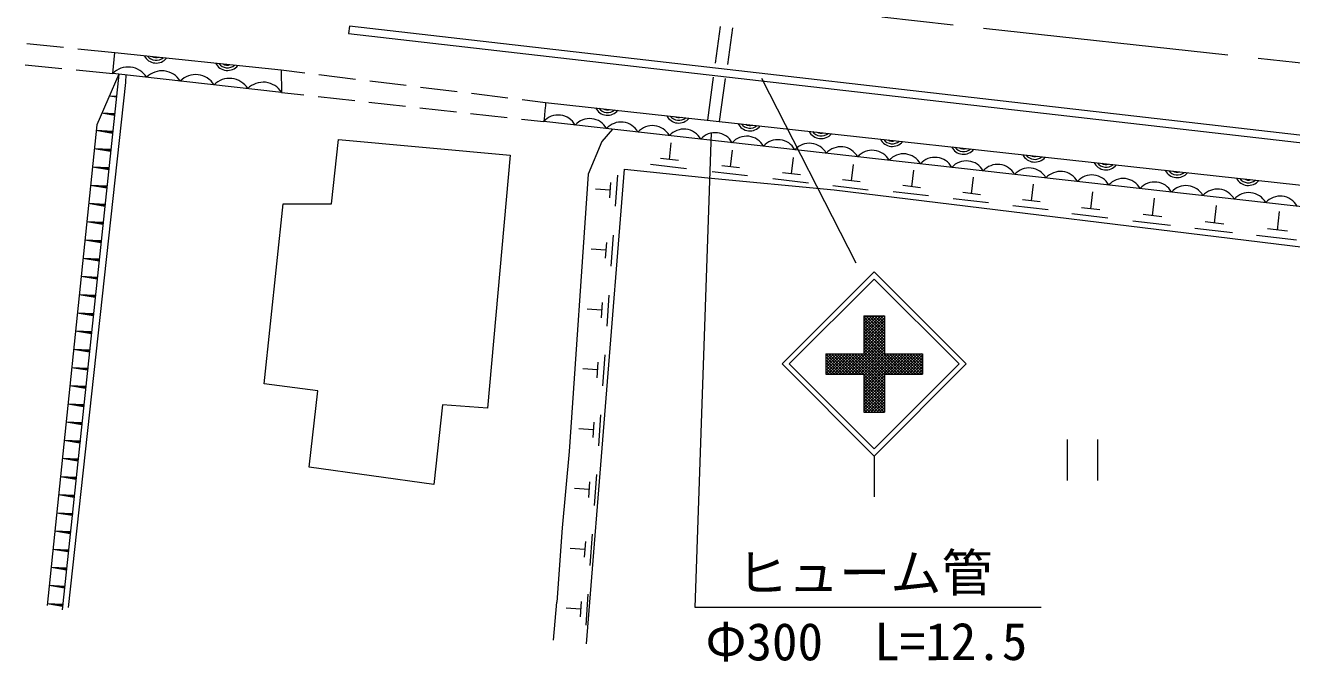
# Model space of a CAD drawing. Units: millimetres, scale not verified. Extents: x 40000 to 680000, y 20000 to 380000.
# Drawn here: x 237495 to 299366, y 256229 to 287330 of the extents above; entities that cross this region are included whole.
import ezdxf
from ezdxf.enums import TextEntityAlignment as Align

# ---------------------------------------------------------------- set-up
doc = ezdxf.new("R2010")
doc.units = ezdxf.units.MM
doc.header["$LTSCALE"] = 1000
doc.linetypes.add('CHAIN', pattern=[18.5, 12, -1.5, 3.5, -1.5])
for name, color, linetype, lineweight in [('M-BGD', 7, 'Continuous', 13), ('M-BMK', 2, 'CHAIN', 13), ('M-STR-HTXT', 7, 'Continuous', 13), ('M-STR-STRC', 7, 'Continuous', 13), ('M-STR-STRD', 7, 'Continuous', 13)]:
    doc.layers.add(name, color=color, linetype=linetype, lineweight=lineweight)
doc.styles.add('ＭＳ ゴシック', font='')
doc.styles.get('ＭＳ ゴシック').set_extended_font_data('MS Gothic')

msp = doc.modelspace()

# ---------------------------------------------------------------- linework, layer by layer
at = {"layer": 'M-BGD'}
for p, q in [((271450, 287267), (271203, 285484)), ((272052, 287200), (271794, 285418)), ((237571, 286448), (239361, 286259)), ((240057, 286185), (241862, 285995)), ((241768, 284976), (241862, 285995)), ((241862, 285995), (249998, 285147)), ((237495, 285393), (239286, 285218)), ((242062, 284943), (239295, 258758)), ((239983, 285150), (241768, 284976)), ((242062, 284943), (240983, 282462)), ((250015, 284053), (241768, 284976)), ((242412, 284922), (242385, 284537)), ((249998, 285147), (251147, 285006)), ((249998, 285147), (250015, 284053)), ((251842, 284921), (253629, 284702)), ((254323, 284617), (256110, 284397)), ((271107, 284791), (270817, 282697)), ((271694, 284725), (271391, 282634)), ((242385, 284537), (239591, 258883)), ((250015, 284053), (251103, 283932)), ((256805, 284312), (258591, 284093)), ((259286, 284008), (261073, 283789)), ((241946, 283838), (241603, 283874)), ((241948, 283858), (241603, 283874)), ((241943, 283817), (241603, 283874)), ((241948, 283858), (241943, 283817)), ((251799, 283855), (253588, 283656)), ((254284, 283578), (256073, 283379)), ((261768, 283703), (262917, 283562)), ((262917, 283562), (314964, 277860)), ((241854, 282968), (241232, 283033)), ((241858, 283005), (241232, 283033)), ((241850, 282930), (241232, 283033)), ((241858, 283005), (241850, 282930)), ((256768, 283302), (258557, 283103)), ((259253, 283026), (261042, 282827)), ((261738, 282749), (262826, 282628)), ((240983, 282462), (238559, 258972)), ((241762, 282097), (240954, 282183)), ((241767, 282146), (240954, 282183)), ((241757, 282049), (240954, 282183)), ((241767, 282146), (241757, 282049)), ((314966, 276767), (262826, 282628)), ((266176, 282251), (265668, 281658)), ((252460, 278610), (252799, 281743)), ((252799, 281743), (261181, 280981)), ((265668, 281658), (264991, 280049)), ((268962, 280774), (269057, 281592)), ((241667, 281205), (240862, 281290)), ((241672, 281253), (240862, 281290)), ((241662, 281157), (240862, 281290)), ((241672, 281253), (241662, 281157)), ((261181, 280981), (260080, 268619)), ((271952, 280418), (272046, 281225)), ((241573, 280313), (240770, 280398)), ((241578, 280361), (240770, 280398)), ((241568, 280265), (240770, 280398)), ((241578, 280361), (241568, 280265)), ((264906, 257105), (266769, 280303)), ((266769, 280303), (270833, 279880)), ((269797, 280321), (268045, 280526)), ((269400, 280723), (268524, 280825)), ((272384, 280368), (271520, 280469)), ((274928, 280069), (275022, 280875)), ((277857, 279725), (277951, 280532)), ((264991, 280049), (264059, 266503)), ((266420, 280013), (266314, 278494)), ((270833, 279880), (277013, 279287)), ((272775, 279971), (271048, 280174)), ((275751, 279622), (274023, 279825)), ((275360, 280018), (274496, 280120)), ((278289, 279675), (277426, 279776)), ((280806, 279444), (280900, 280250)), ((283728, 279101), (283822, 279907)), ((241479, 279421), (240678, 279506)), ((241484, 279469), (240678, 279506)), ((241474, 279373), (240678, 279506)), ((241484, 279469), (241474, 279373)), ((266063, 279275), (265355, 279324)), ((266090, 279654), (266037, 278895)), ((278681, 279278), (276953, 279481)), ((277013, 279287), (306054, 275731)), ((281629, 278997), (279901, 279199)), ((281238, 279393), (280374, 279494)), ((284160, 279050), (283296, 279151)), ((286650, 278758), (286744, 279564)), ((289547, 278361), (289643, 279185)), ((241385, 278529), (240586, 278614)), ((241390, 278577), (240586, 278614)), ((241379, 278481), (240586, 278614)), ((241390, 278577), (241379, 278481)), ((249158, 269805), (250089, 278610)), ((250089, 278610), (252460, 278610)), ((284551, 278654), (282823, 278857)), ((287473, 278311), (285746, 278514)), ((287082, 278707), (286218, 278808)), ((292565, 278022), (292665, 278882)), ((295594, 277667), (295694, 278527)), ((290388, 277905), (288623, 278112)), ((289988, 278309), (289105, 278413)), ((293025, 277968), (292105, 278076)), ((298670, 277326), (298775, 278232)), ((241290, 277638), (240494, 277722)), ((241295, 277686), (240494, 277722)), ((241285, 277590), (240494, 277722)), ((241295, 277686), (241285, 277590)), ((293442, 277546), (291601, 277762)), ((296472, 277191), (294629, 277407)), ((296055, 277613), (295133, 277721)), ((299155, 277269), (298184, 277383)), ((241196, 276747), (240402, 276831)), ((241201, 276794), (240402, 276831)), ((241191, 276699), (240402, 276831)), ((241201, 276794), (241191, 276699)), ((265884, 276716), (265830, 275956)), ((266214, 277074), (266107, 275555)), ((299595, 276824), (297653, 277052)), ((265857, 276336), (265148, 276385)), ((241102, 275856), (240310, 275939)), ((241107, 275903), (240310, 275939)), ((241097, 275808), (240310, 275939)), ((241107, 275903), (241097, 275808)), ((241008, 274965), (240218, 275049)), ((241013, 275013), (240218, 275049)), ((241003, 274918), (240218, 275049)), ((241013, 275013), (241003, 274918)), ((240914, 274075), (240126, 274158)), ((240919, 274122), (240126, 274158)), ((240909, 274028), (240126, 274158)), ((240919, 274122), (240909, 274028)), ((266009, 274149), (265902, 272630)), ((265678, 273790), (265625, 273031)), ((240820, 273185), (240034, 273268)), ((240825, 273232), (240034, 273268)), ((240815, 273138), (240034, 273268)), ((240825, 273232), (240815, 273138)), ((265651, 273411), (264943, 273460)), ((240726, 272295), (239942, 272378)), ((240731, 272342), (239942, 272378)), ((240721, 272248), (239942, 272378)), ((240731, 272342), (240721, 272248)), ((240632, 271405), (239851, 271488)), ((240637, 271452), (239851, 271488)), ((240627, 271358), (239851, 271488)), ((240637, 271452), (240627, 271358)), ((265803, 271224), (265697, 269705)), ((240538, 270516), (239759, 270598)), ((240543, 270563), (239759, 270598)), ((240533, 270469), (239759, 270598)), ((240543, 270563), (240533, 270469)), ((265446, 270486), (264737, 270535)), ((265473, 270865), (265419, 270106)), ((251783, 269466), (249158, 269805)), ((240444, 269627), (239667, 269709)), ((240449, 269674), (239667, 269709)), ((240439, 269580), (239667, 269709)), ((240449, 269674), (240439, 269580)), ((251359, 265741), (251783, 269466)), ((240350, 268738), (239575, 268820)), ((240355, 268785), (239575, 268820)), ((240345, 268692), (239575, 268820)), ((240355, 268785), (240345, 268692)), ((257879, 268789), (257455, 264894)), ((260080, 268619), (257879, 268789)), ((240256, 267850), (239484, 267931)), ((240261, 267896), (239484, 267931)), ((240251, 267803), (239484, 267931)), ((265268, 267942), (265214, 267183)), ((265598, 268301), (265491, 266782)), ((240261, 267896), (240251, 267803)), ((265241, 267563), (264532, 267612)), ((240162, 266962), (239392, 267043)), ((240167, 267008), (239392, 267043)), ((240157, 266915), (239392, 267043)), ((240167, 267008), (240157, 266915)), ((288401, 267080), (288401, 265080)), ((289901, 265080), (289901, 267080)), ((240068, 266074), (239300, 266155)), ((240073, 266120), (239300, 266155)), ((240063, 266028), (239300, 266155)), ((240073, 266120), (240063, 266028)), ((264059, 266503), (263721, 262777)), ((257455, 264894), (251359, 265741)), ((239974, 265186), (239209, 265267)), ((239979, 265232), (239209, 265267)), ((239969, 265140), (239209, 265267)), ((239979, 265232), (239969, 265140)), ((265062, 265018), (265009, 264258)), ((265393, 265376), (265286, 263857)), ((239880, 264298), (239117, 264379)), ((239885, 264344), (239117, 264379)), ((239876, 264253), (239117, 264379)), ((239885, 264344), (239876, 264253)), ((265036, 264638), (264327, 264687)), ((239787, 263411), (239026, 263492)), ((239792, 263457), (239026, 263492)), ((239782, 263366), (239026, 263492)), ((239792, 263457), (239782, 263366)), ((239693, 262524), (238934, 262605)), ((239698, 262570), (238934, 262605)), ((239688, 262479), (238934, 262605)), ((239698, 262570), (239688, 262479)), ((263721, 262777), (263467, 259137)), ((265187, 262453), (265081, 260935)), ((239599, 261638), (238842, 261718)), ((239604, 261683), (238842, 261718)), ((239594, 261592), (238842, 261718)), ((264830, 261715), (264122, 261764)), ((264857, 262095), (264804, 261336)), ((239604, 261683), (239594, 261592)), ((239506, 260751), (238751, 260831)), ((239510, 260797), (238751, 260831)), ((239501, 260706), (238751, 260831)), ((239510, 260797), (239501, 260706)), ((239412, 259865), (238660, 259945)), ((239417, 259910), (238660, 259945)), ((239407, 259820), (238660, 259945)), ((239417, 259910), (239407, 259820)), ((264982, 259530), (264875, 258012)), ((239318, 258979), (238568, 259059)), ((239323, 259024), (238568, 259059)), ((239314, 258934), (238568, 259059)), ((239323, 259024), (239314, 258934)), ((263297, 257274), (263467, 259137)), ((264625, 258792), (263916, 258842)), ((264652, 259172), (264598, 258413))]:
    msp.add_line(p, q, dxfattribs=at)
for centre, radius, start, end in [((243888, 286140), 654, 206.83222, 321.27406), ((242519, 284227), 1061, 32.1445, 135.08334), ((243888, 286140), 523, 216.64346, 311.46282), ((243888, 286140), 392, 238.51991, 289.58637), ((247369, 285777), 654, 206.83222, 321.27406), ((247369, 285777), 523, 216.64346, 311.46282), ((247369, 285777), 392, 238.51991, 289.58637), ((244168, 284043), 1061, 32.1445, 135.08334), ((245818, 283858), 1061, 32.1445, 135.08334), ((247467, 283673), 1061, 32.1445, 135.08334), ((249116, 283489), 1061, 32.1445, 135.08334), ((263532, 282001), 944, 28.78057, 138.39233), ((265066, 281829), 944, 28.78057, 138.39233), ((265938, 283588), 654, 206.52616, 320.968), ((265938, 283588), 523, 216.3374, 311.15676), ((265938, 283588), 392, 238.21385, 289.28031), ((269417, 283207), 654, 206.52616, 320.968), ((269417, 283207), 523, 216.3374, 311.15676), ((269417, 283207), 392, 238.21385, 289.28031), ((266599, 281657), 944, 28.78057, 138.39233), ((268133, 281484), 944, 28.78057, 138.39233), ((269666, 281312), 944, 28.78057, 138.39233), ((272896, 282825), 654, 206.52616, 320.968), ((272896, 282825), 523, 216.3374, 311.15676), ((272896, 282825), 392, 238.21385, 289.28031), ((276375, 282444), 654, 206.52616, 320.968), ((276375, 282444), 523, 216.3374, 311.15676), ((271200, 281139), 944, 28.78057, 138.39233), ((272733, 280967), 944, 28.78057, 138.39233), ((274267, 280795), 944, 28.78057, 138.39233), ((275800, 280622), 944, 28.78057, 138.39233), ((276375, 282444), 392, 238.21385, 289.28031), ((279855, 282063), 654, 206.52616, 320.968), ((279855, 282063), 523, 216.3374, 311.15676), ((279855, 282063), 392, 238.21385, 289.28031), ((277334, 280450), 944, 28.78057, 138.39233), ((278867, 280278), 944, 28.78057, 138.39233), ((280401, 280105), 944, 28.78057, 138.39233), ((283334, 281682), 654, 206.52616, 320.968), ((283334, 281682), 523, 216.3374, 311.15676), ((283334, 281682), 392, 238.21385, 289.28031), ((286813, 281300), 654, 206.52616, 320.968), ((286813, 281300), 523, 216.3374, 311.15676), ((286813, 281300), 392, 238.21385, 289.28031), ((281934, 279933), 944, 28.78057, 138.39233), ((283468, 279760), 944, 28.78057, 138.39233), ((285001, 279588), 944, 28.78057, 138.39233), ((286535, 279416), 944, 28.78057, 138.39233), ((290292, 280919), 654, 206.52616, 320.968), ((290292, 280919), 523, 216.3374, 311.15676), ((290292, 280919), 392, 238.21385, 289.28031), ((288068, 279243), 944, 28.78057, 138.39233), ((289602, 279071), 944, 28.78057, 138.39233), ((291135, 278899), 944, 28.78057, 138.39233), ((292669, 278726), 944, 28.78057, 138.39233), ((293771, 280538), 654, 206.52616, 320.968), ((293771, 280538), 523, 216.3374, 311.15676), ((293771, 280538), 392, 238.21385, 289.28031), ((297250, 280157), 654, 206.52616, 320.968), ((297250, 280157), 523, 216.3374, 311.15676), ((297250, 280157), 392, 238.21385, 289.28031), ((294202, 278554), 944, 28.78057, 138.39233), ((295736, 278381), 944, 28.78057, 138.39233), ((297269, 278209), 944, 28.78057, 138.39233), ((298803, 278037), 944, 28.78057, 138.39233)]:
    msp.add_arc(centre, radius, start, end, dxfattribs=at)
msp.add_open_spline([(262917, 283562), (262872, 283095), (262872, 283095), (262826, 282628)], degree=3, dxfattribs=at)
at = {"layer": 'M-BMK'}
msp.add_line((265923, 289212), (363463, 278525), dxfattribs=at)
at = {"layer": 'M-STR-HTXT'}
for p, q in [((270217, 258880), (271019, 282084)), ((287133, 258885), (270217, 258880))]:
    msp.add_line(p, q, dxfattribs=at)
at = {"layer": 'M-STR-STRC'}
for p, q in [((274467, 270780), (278967, 275280)), ((274820, 270780), (278967, 274926)), ((283467, 270779), (278967, 275280)), ((283114, 270779), (278967, 274926)), ((278468, 273139), (279468, 273139)), ((278468, 273139), (278468, 271279)), ((278468, 273028), (278579, 273139)), ((278468, 272887), (278721, 273139)), ((278468, 272746), (278862, 273139)), ((278468, 272604), (279004, 273139)), ((278468, 272463), (279145, 273139)), ((278468, 272321), (279286, 273139)), ((278468, 272180), (279428, 273139)), ((279468, 272088), (278468, 273088)), ((278468, 272038), (279468, 273039)), ((279468, 271947), (278468, 272947)), ((278468, 271897), (279468, 272897)), ((279468, 272230), (278558, 273139)), ((279468, 272371), (278700, 273139)), ((279468, 272512), (278841, 273139)), ((279468, 272654), (278983, 273139)), ((279468, 272795), (279124, 273139)), ((279468, 272936), (279266, 273139)), ((279468, 273078), (279407, 273139)), ((279468, 273139), (279468, 271279)), ((279468, 271805), (278468, 272805)), ((278468, 271755), (279468, 272756)), ((279468, 271664), (278468, 272664)), ((278468, 271614), (279468, 272614)), ((279468, 271523), (278468, 272522)), ((278468, 271472), (279468, 272473)), ((279468, 271381), (278468, 272381)), ((278468, 271331), (279468, 272331)), ((280428, 270279), (278468, 272240)), ((277558, 270280), (279468, 272190)), ((277699, 270280), (279468, 272048)), ((277841, 270280), (279468, 271907)), ((277982, 270280), (279468, 271765)), ((278124, 270280), (279468, 271624)), ((280287, 270279), (278468, 272098)), ((280146, 270279), (278468, 271957)), ((280004, 270279), (278468, 271815)), ((279863, 270279), (278468, 271674)), ((276607, 271280), (276607, 270280)), ((276607, 271280), (278468, 271279)), ((276607, 271167), (276720, 271280)), ((276607, 271026), (276861, 271280)), ((276607, 270884), (277002, 271280)), ((276607, 270743), (277144, 271280)), ((276607, 270602), (277285, 271280)), ((276607, 270460), (277427, 271280)), ((276607, 270319), (277568, 271280)), ((277600, 270280), (276607, 271272)), ((277458, 270280), (276607, 271131)), ((276709, 270280), (277709, 271280)), ((277741, 270280), (276741, 271280)), ((276851, 270280), (277851, 271280)), ((277883, 270280), (276883, 271280)), ((276992, 270280), (277992, 271280)), ((278024, 270280), (277024, 271280)), ((277134, 270280), (278134, 271280)), ((278166, 270280), (277166, 271280)), ((277275, 270280), (278275, 271279)), ((278307, 270279), (277307, 271280)), ((277417, 270280), (278417, 271279)), ((278448, 270279), (277448, 271280)), ((279467, 269402), (277590, 271280)), ((279467, 269543), (277731, 271280)), ((279467, 269685), (277873, 271280)), ((279467, 269826), (278014, 271280)), ((279468, 269967), (278156, 271280)), ((278265, 270279), (279468, 271482)), ((279468, 270109), (278297, 271279)), ((278406, 270279), (279468, 271341)), ((279468, 270250), (278438, 271279)), ((278467, 269775), (279972, 271279)), ((278467, 269633), (280113, 271279)), ((278467, 269492), (280255, 271279)), ((278467, 269350), (280396, 271279)), ((279721, 270279), (278468, 271533)), ((279580, 270279), (278468, 271391)), ((278468, 270199), (279548, 271279)), ((278468, 270058), (279689, 271279)), ((278468, 269916), (279831, 271279)), ((279468, 271279), (281327, 271279)), ((279538, 270279), (280538, 271279)), ((280570, 270279), (279570, 271279)), ((279679, 270279), (280679, 271279)), ((280711, 270279), (279711, 271279)), ((279821, 270279), (280821, 271279)), ((280853, 270279), (279853, 271279)), ((279962, 270279), (280962, 271279)), ((280994, 270279), (279994, 271279)), ((280103, 270279), (281103, 271279)), ((281136, 270279), (280135, 271279)), ((280245, 270279), (281245, 271279)), ((281277, 270279), (280277, 271279)), ((280386, 270279), (281327, 271220)), ((281327, 270371), (280418, 271279)), ((280528, 270279), (281327, 271079)), ((281327, 270512), (280560, 271279)), ((281327, 270653), (280701, 271279)), ((281327, 270795), (280843, 271279)), ((281327, 270936), (280984, 271279)), ((281327, 271078), (281125, 271279)), ((281327, 271219), (281267, 271279)), ((281327, 271279), (281327, 270279)), ((274467, 270780), (278967, 266279)), ((274820, 270780), (278967, 266633)), ((277317, 270280), (276607, 270989)), ((277176, 270280), (276607, 270848)), ((277034, 270280), (276607, 270706)), ((276893, 270280), (276607, 270565)), ((276751, 270280), (276607, 270424)), ((278967, 266633), (283114, 270779)), ((278967, 266279), (283467, 270779)), ((280669, 270279), (281327, 270938)), ((280811, 270279), (281327, 270796)), ((280952, 270279), (281327, 270655)), ((281093, 270279), (281327, 270513)), ((276610, 270280), (276607, 270282)), ((276607, 270280), (278468, 270279)), ((278468, 270279), (278467, 268419)), ((278467, 269209), (279468, 270209)), ((278467, 269068), (279468, 270068)), ((278467, 268926), (279468, 269926)), ((279467, 268836), (278467, 269836)), ((278467, 268785), (279467, 269785)), ((279467, 269261), (278468, 270260)), ((279467, 269119), (278468, 270119)), ((279467, 268978), (278468, 269978)), ((279468, 270279), (279467, 268419)), ((279468, 270279), (281327, 270279)), ((281235, 270279), (281327, 270372)), ((279467, 268695), (278467, 269695)), ((278467, 268643), (279467, 269643)), ((279467, 268554), (278467, 269553)), ((278467, 268502), (279467, 269502)), ((279460, 268419), (278467, 269412)), ((279319, 268419), (278467, 269271)), ((278526, 268419), (279467, 269360)), ((278668, 268419), (279467, 269219)), ((279177, 268419), (278467, 269129)), ((279036, 268419), (278467, 268988)), ((278894, 268419), (278467, 268846)), ((278753, 268419), (278467, 268705)), ((278611, 268419), (278467, 268564)), ((278809, 268419), (279467, 269078)), ((278950, 268419), (279467, 268936)), ((279092, 268419), (279467, 268795)), ((279233, 268419), (279467, 268653)), ((278470, 268419), (278467, 268422)), ((278467, 268419), (279467, 268419)), ((279375, 268419), (279467, 268512)), ((278967, 266279), (278967, 264279))]:
    msp.add_line(p, q, dxfattribs=at)
at = {"layer": 'M-STR-STRD'}
for p, q in [((253328, 287285), (253289, 286924)), ((314896, 280216), (253328, 287285)), ((253289, 286924), (314869, 279868)), ((273465, 284742), (278068, 275719))]:
    msp.add_line(p, q, dxfattribs=at)

# ---------------------------------------------------------------- texts
at = {"layer": 'M-STR-HTXT', "style": 'ＭＳ ゴシック'}
for s, p in [('ヒューム管', (278506, 260573)), ('Φ300\u3000L=12.5', (278587, 257215))]:
    msp.add_text(s, height=1833, rotation=0.078, dxfattribs=at).set_placement(p, align=Align.MIDDLE_CENTER)

doc.saveas('drawing.dxf')
